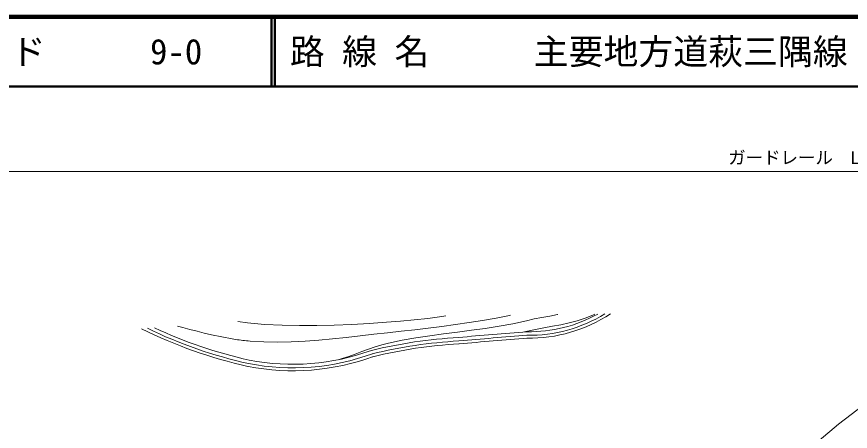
# Model space of a CAD drawing. Units: millimetres, scale not verified. Extents: x 40000 to 680000, y 20000 to 380000.
# Drawn here: x 141230 to 260705, y 320637 to 380000 of the extents above; entities that cross this region are included whole.
import ezdxf
from ezdxf.enums import TextEntityAlignment as Align

# ---------------------------------------------------------------- set-up
doc = ezdxf.new("R2010")
doc.units = ezdxf.units.MM
doc.header["$LTSCALE"] = 1000
for name, color, linetype, lineweight in [('M-BGD', 7, 'Continuous', 13), ('M-BMK-OTRS', 5, 'Continuous', 13), ('M-BMK-ROW', 30, 'Continuous', 13), ('M-STR-HTXT', 7, 'Continuous', 13), ('M-TTL', 2, 'Continuous', 140), ('M-TTL-LINE', 7, 'Continuous', 50), ('M-TTL-TXT', 7, 'Continuous', 13)]:
    doc.layers.add(name, color=color, linetype=linetype, lineweight=lineweight)
doc.styles.add('ＭＳ ゴシック', font='')
doc.styles.get('ＭＳ ゴシック').set_extended_font_data('MS Gothic')

msp = doc.modelspace()

# ---------------------------------------------------------------- linework, layer by layer
at = {"layer": 'M-BGD'}
for p, q in [((202155, 337072), (200179, 336808)), ((202752, 337162), (202155, 337072)), ((216503, 336930), (215388, 336718)), ((217630, 337133), (216503, 336930)), ((218757, 337345), (217630, 337133)), ((218804, 337355), (218757, 337345)), ((222697, 336816), (223785, 337265)), ((223785, 337265), (224072, 337419)), ((174292, 336165), (172908, 336337)), ((176770, 335953), (174292, 336165)), ((179259, 335827), (176770, 335953)), ((181754, 335774), (179259, 335827)), ((184253, 335786), (181754, 335774)), ((186753, 335849), (184253, 335786)), ((189252, 335953), (186753, 335849)), ((191746, 336089), (189252, 335953)), ((194232, 336243), (191746, 336089)), ((196217, 336392), (194232, 336243)), ((198200, 336581), (196217, 336392)), ((200179, 336808), (198200, 336581)), ((212342, 336046), (210371, 335684)), ((214298, 336478), (212342, 336046)), ((215388, 336718), (214298, 336478)), ((218004, 335674), (219206, 335899)), ((219206, 335899), (220396, 336151)), ((220396, 336151), (221563, 336451)), ((221563, 336451), (222697, 336816)), ((202418, 334594), (200428, 334326)), ((204410, 334847), (202418, 334594)), ((206402, 335101), (204410, 334847)), ((208390, 335374), (206402, 335101)), ((210371, 335684), (208390, 335374)), ((213753, 334837), (214438, 334984)), ((214438, 334984), (215609, 335236)), ((215609, 335236), (216801, 335459)), ((216801, 335459), (218004, 335674)), ((172099, 333873), (169134, 334456)), ((196472, 333674), (194512, 333256)), ((198445, 334025), (196472, 333674)), ((200428, 334326), (198445, 334025)), ((191646, 332388), (190704, 332048)), ((192593, 332711), (191646, 332388)), ((193548, 333004), (192593, 332711)), ((194512, 333256), (193548, 333004)), ((187874, 331046), (187296, 330871)), ((188820, 331365), (187874, 331046)), ((189763, 331703), (188820, 331365)), ((190704, 332048), (189763, 331703))]:
    msp.add_line(p, q, dxfattribs=at)
for points in [[(172099, 333873), (172355, 333833), (172612, 333794), (172869, 333758), (173126, 333723), (173384, 333690), (173641, 333660), (173899, 333631), (174158, 333605), (174416, 333581), (174675, 333559), (176643, 333446), (178613, 333415), (180585, 333455), (182557, 333553), (184529, 333700), (186501, 333882), (188472, 334090), (190441, 334311), (192408, 334535), (194372, 334750), (196323, 334957), (198275, 335173), (200225, 335400), (202174, 335644), (204120, 335907), (206062, 336194), (207999, 336509), (209929, 336856), (211853, 337238), (212014, 337274)], [(164284, 335706), (165033, 335502), (166055, 335226), (167079, 334958), (168105, 334700), (169134, 334456)]]:
    msp.add_lwpolyline(points, dxfattribs=at)
for centre, radius, start, end in [((214608, 355425), 21464, 269.31403, 303.10658), ((214608, 355425), 21044, 269.31403, 301.25854), ((214608, 355425), 20544, 269.31403, 298.80817), ((188779, 394838), 66487, 243.51414, 257.48127), ((188779, 394838), 66067, 244.13396, 257.48127), ((188779, 394838), 65567, 244.89801, 257.48127), ((273626, -446168), 783296, 94.33915, 95.05859), ((208555, 264390), 69801, 93.28166, 103.66817), ((208555, 264390), 69301, 93.28166, 103.66817), ((273626, -446168), 782796, 94.33915, 95.05859), ((273626, -446168), 782376, 94.33915, 95.05859), ((180826, 362935), 32710, 258.96845, 290.08813), ((208555, 264390), 68881, 93.28166, 103.66817), ((180826, 362935), 33630, 258.96845, 290.08813), ((180826, 362935), 33210, 258.96845, 290.08813)]:
    msp.add_arc(centre, radius, start, end, dxfattribs=at)
at = {"layer": 'M-BMK-OTRS'}
msp.add_lwpolyline([(248854, 316369), (252845, 317429), (255294, 318526), (256247, 319328), (258988, 321637), (262618, 324438)], dxfattribs=at)
at = {"layer": 'M-BMK-ROW'}
msp.add_lwpolyline([(248854, 316369), (252845, 317429), (255294, 318526), (256247, 319328), (258988, 321637), (262618, 324438)], dxfattribs=at)
at = {"layer": 'M-STR-HTXT'}
msp.add_line((397643, 357856), (119871, 357856), dxfattribs=at)
at = {"layer": 'M-TTL'}
msp.add_line((680000, 380000), (40000, 380000), dxfattribs=at)
at = {"layer": 'M-TTL-LINE'}
for p, q in [((177750, 380000), (177750, 370000)), ((178250, 380000), (178250, 370000)), ((40000, 370000), (680000, 370000))]:
    msp.add_line(p, q, dxfattribs=at)

# ---------------------------------------------------------------- texts
at = {"layer": 'M-STR-HTXT', "style": 'ＭＳ ゴシック'}
msp.add_text('ガードレール\u3000L=273.0', height=1833, dxfattribs=at).set_placement((243208, 358356), align=Align.BOTTOM_LEFT)
at = {"layer": 'M-TTL-TXT', "style": 'ＭＳ ゴシック'}
for s, p in [('図面コード      9-0', (120380, 375000)), ('路 線 名      主要地方道萩三隅線', (180380, 375000))]:
    msp.add_text(s, height=3666, dxfattribs=at).set_placement(p, align=Align.MIDDLE_LEFT)

doc.saveas('drawing.dxf')
